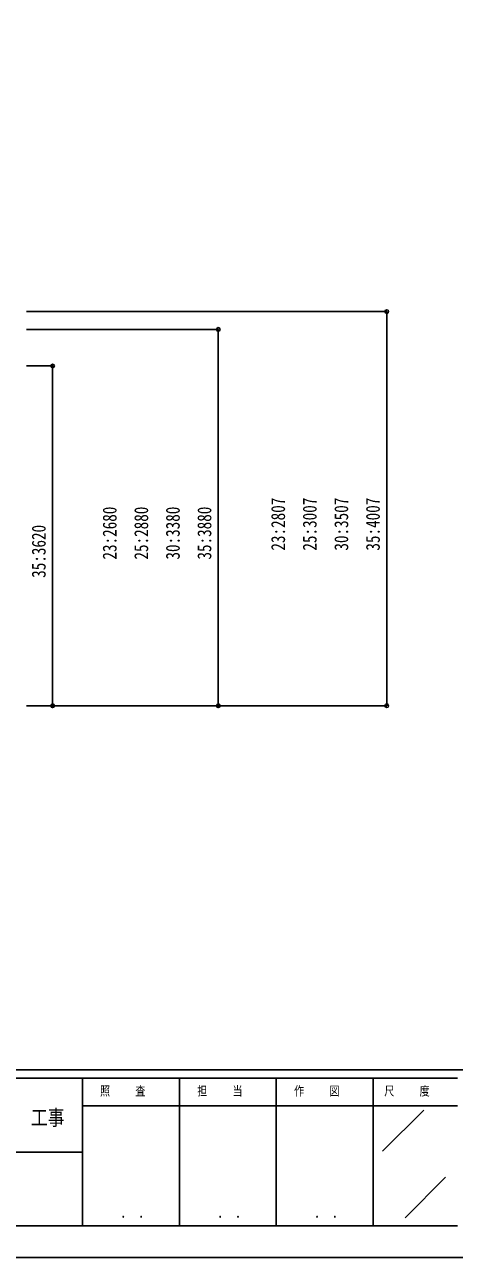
# Model space of a CAD drawing. Units: millimetres, scale not verified. Extents: x -12615 to 12615, y -8910 to 8910.
# Drawn here: x 3473 to 6533, y -8910 to -132 of the extents above; entities that cross this region are included whole.
import ezdxf
from ezdxf.enums import TextEntityAlignment as Align

# ---------------------------------------------------------------- set-up
doc = ezdxf.new("R2010")
doc.units = ezdxf.units.MM
doc.header["$LTSCALE"] = 40
doc.layers.add('0-6_YKK_D', color=6, linetype='Continuous')
doc.layers.add('0-7_YKK_ZWAK', color=7, linetype='Continuous')
doc.styles.add('ＭＳ ゴシック', font='')
doc.styles.get('ＭＳ ゴシック').set_extended_font_data('MS Gothic')

msp = doc.modelspace()

# ---------------------------------------------------------------- linework, layer by layer
at = {"layer": '0-6_YKK_D'}
for p, q in [((3485.87, -2174.74), (6053.02, -2174.74)), ((6052.02, -4982.18), (6052.02, -2174.74)), ((3485.87, -2302.18), (4853.02, -2302.18)), ((4852.02, -4982.18), (4852.02, -2302.18)), ((3485.87, -2562.18), (3673.02, -2562.18)), ((3672.02, -4982.18), (3672.02, -2562.18)), ((3485.87, -4982.18), (3673.02, -4982.18)), ((3485.87, -4982.18), (6053.02, -4982.18)), ((3486.87, -4982.18), (4853.02, -4982.18))]:
    msp.add_line(p, q, dxfattribs=at)
for centre in [(6052.02, -2174.74), (4852.02, -2302.18), (3672.02, -2562.18), (3672.02, -4982.18), (4852.02, -4982.18), (6052.02, -4982.18)]:
    msp.add_circle(centre, 12.75, dxfattribs=at)
at = {"layer": '0-7_YKK_ZWAK'}
for p, q in [((11685.06, -7575), (-11714.94, -7575)), ((3885.06, -7635), (-14.94, -7635)), ((4575.06, -7635), (4575.06, -8685)), ((5265.06, -7635), (5265.06, -8685)), ((5955.06, -7635), (5955.06, -8685)), ((6555.06, -7635), (5955.06, -7635)), ((5955.06, -7830), (3885.06, -7830)), ((5955.06, -7830), (6555.06, -7830)), ((6021.31, -8154.87), (6315.11, -7861.08)), ((-14.94, -8160), (3885.06, -8160)), ((6182.02, -8627.97), (6470.68, -8339.3)), ((-14.94, -8685), (3885.06, -8685)), ((3885.06, -8685), (5955.06, -8685)), ((5955.06, -8685), (6555.06, -8685))]:
    msp.add_line(p, q, dxfattribs=at)
msp.add_lwpolyline([(-12615, -8910), (12615, -8910), (12615, 8910), (-12615, 8910)], close=True, dxfattribs=at)
msp.add_lwpolyline([(5955.06, -7635), (3885.06, -7635), (3885.06, -8685)], dxfattribs=at)

# ---------------------------------------------------------------- texts
at = {"layer": '0-6_YKK_D', "style": 'ＭＳ ゴシック', "width": 0.8}
for s, p in [('23:2807', (5357.02, -3877.26)), ('25:3007', (5582.02, -3877.26)), ('30:3507', (5807.02, -3877.26)), ('35:4007', (6032.02, -3877.26)), ('23:2680', (4157.02, -3940.98)), ('25:2880', (4382.02, -3940.98)), ('30:3380', (4607.02, -3940.98)), ('35:3880', (4832.02, -3940.98)), ('35:3620', (3652.02, -4070.98))]:
    msp.add_text(s, height=98.97, rotation=90, dxfattribs=at).set_placement(p, align=Align.BOTTOM_LEFT)
at = {"layer": '0-7_YKK_ZWAK', "style": 'ＭＳ ゴシック', "width": 0.8}
for s, height, p in [('照     査', 65.98, (4009.26, -7777.5)), ('担     当', 65.98, (4701.66, -7777.5)), ('作     図', 65.98, (5391.66, -7777.5)), ('尺     度', 65.98, (6034.26, -7777.5)), ('工事', 110, (3517, -8002.4)), ('． ．', 77.75, (4155, -8653.06)), ('． ．', 77.75, (4845, -8653.06)), ('． ．', 77.75, (5535, -8653.06))]:
    msp.add_text(s, height=height, dxfattribs=at).set_placement(p, align=Align.BOTTOM_LEFT)

doc.saveas('drawing.dxf')
